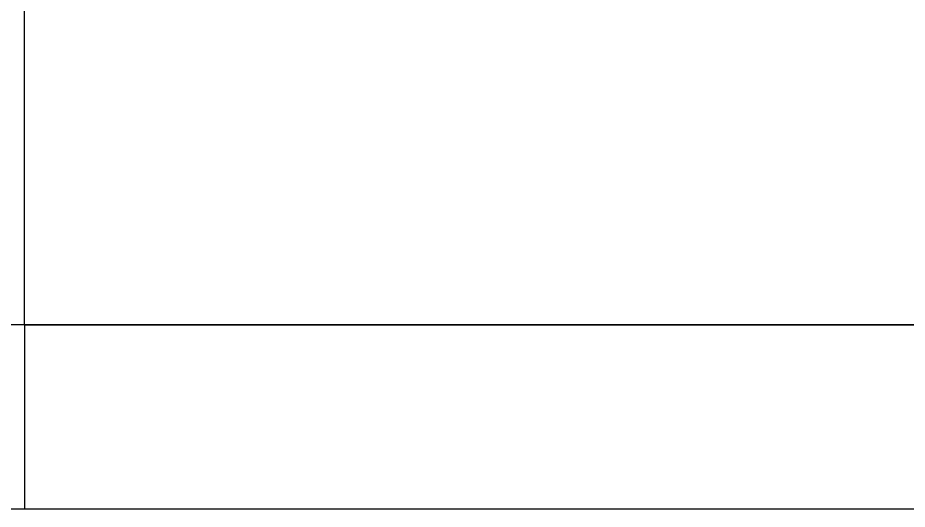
# Paper-space layout 'Layout1' of a CAD drawing. Header units: metres. Extents: x 2269 to 2509, y 667 to 906.
# Drawn here: x 2345.693 to 2350.52, y 687.364 to 690.029 of the extents above; entities that cross this region are included whole.
import ezdxf
from ezdxf.enums import TextEntityAlignment as Align

# ---------------------------------------------------------------- set-up
doc = ezdxf.new("R2010")
doc.units = ezdxf.units.M
doc.header["$LTSCALE"] = 10
doc.header["$MEASUREMENT"] = 0
for name, color, linetype in [('FORMATO', 5, 'Continuous'), ('P02 - SELO PADRÃO', 2, 'Continuous'), ('P06 - SELO-PADRÃO', 6, 'Continuous')]:
    doc.layers.add(name, color=color, linetype=linetype)
doc.styles.add('LEGENDA', font='romans.shx', dxfattribs={"height": 2.2})

# ---------------------------------------------------------------- blocks, each defined once
blk = doc.blocks.new('Formato A1 Secundário')
at = {"layer": 'FORMATO', "color": 2}
blk.add_line((235.5, -286.997), (235.5, -297), dxfattribs=at)
blk.add_lwpolyline([(-420.5, 297), (420.5, 297), (420.5, -297), (-420.5, -297)], close=True, dxfattribs=at)
at = {"layer": 'FORMATO', "color": 6}
blk.add_lwpolyline([(-395.5, 287), (410.5, 287), (410.5, -287), (-395.5, -287)], close=True, dxfattribs=at)
blk = doc.blocks.new('SELO_PADRAO_BETIM')
for q in [(-17.5, 5), (0, 0)]:
    blk.add_line((-17.5, 0), q)
at = {"layer": 'P06 - SELO-PADRÃO'}
blk.add_line((-17.5, -0.0003), (0, -0.0003), dxfattribs=at)
at = {"layer": 'P06 - SELO-PADRÃO', "color": 6}
blk.add_lwpolyline([(0, 0), (-17.5, 0), (-17.5, 5), (0, 5)], close=True, dxfattribs=at)
at = {"layer": 'P02 - SELO PADRÃO', "style": 'LEGENDA'}
for tag, p in [('LOGRADOURO_1', (-12.3194, 4.2391)), ('LOGRADOURO_2', (-12.3194, 3.7859)), ('LOGRADOURO_3', (-12.3194, 3.3776)), ('LOGRADOURO_4', (-12.3194, 3.003)), ('LOTE', (-12.3194, 2.143)), ('QUADRA', (-9.9444, 2.143)), ('BAIRRO', (-7.5694, 2.143)), ('MATRICULA', (-12.3194, 1.343)), ('USO', (-9.9444, 1.343)), ('FOLHA', (-3.6944, 1.343))]:
    blk.add_attdef(tag, p, '', height=0.22, dxfattribs=at)
blk.add_attdef('PA/ANO', (-0.2825, 2.5), '', height=0.22, rotation=90, dxfattribs=at)
blk.add_attdef('RESPONSAVEL', text='', height=0.22, dxfattribs=at).set_placement((-6.75, 0.1485), align=Align.CENTER)

psp = doc.layouts.get("Layout1")

# ---------------------------------------------------------------- block references
at = {"layer": 'FORMATO', "xscale": 0.1, "yscale": 0.1, "zscale": 0.1}
psp.add_blockref('Formato A1 Secundário', (2322.1804, 717.0638), dxfattribs=at)
at = {"layer": 'P02 - SELO PADRÃO'}
psp.add_blockref('SELO_PADRAO_BETIM', (2363.2304, 688.3642), dxfattribs=at)

doc.saveas('drawing.dxf')
